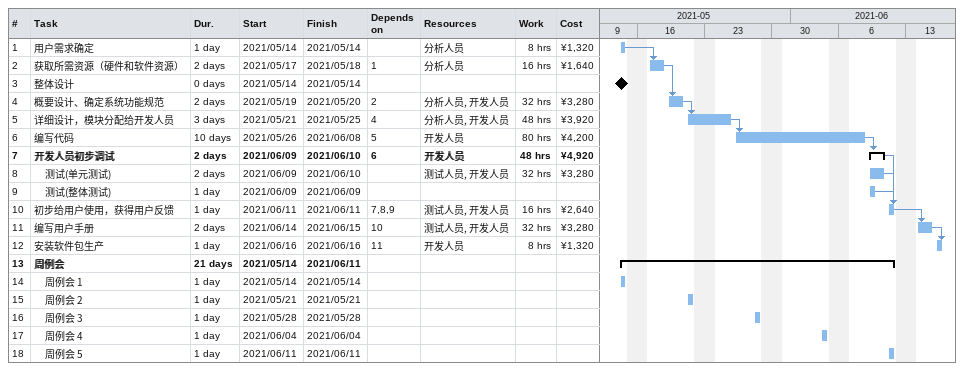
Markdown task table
| ID | Level | Task | Duration | Start | Finish | Predecessors | Resources | Work (h) | Cost (¥) |
|---|---|---|---|---|---|---|---|---|---|
| 1 | 1 | 用户需求确定 | 1d | 2021-05-14 | 2021-05-14 |  | 分析人员 | 8 | 1320 |
| 2 | 1 | 获取所需资源（硬件和软件资源） | 2d | 2021-05-17 | 2021-05-18 | 1 | 分析人员 | 16 | 1640 |
| 3 | 1 | 整体设计 | 0d | 2021-05-14 | 2021-05-14 |  |  |  |  |
| 4 | 1 | 概要设计、确定系统功能规范 | 2d | 2021-05-19 | 2021-05-20 | 2 | 分析人员, 开发人员 | 32 | 3280 |
| 5 | 1 | 详细设计，模块分配给开发人员 | 3d | 2021-05-21 | 2021-05-25 | 4 | 分析人员, 开发人员 | 48 | 3920 |
| 6 | 1 | 编写代码 | 10d | 2021-05-26 | 2021-06-08 | 5 | 开发人员 | 80 | 4200 |
| 7 | 1 | **开发人员初步调试** | 2d | 2021-06-09 | 2021-06-10 | 6 | 开发人员 | 48 | 4920 |
| 8 | 2 | 测试(单元测试) | 2d | 2021-06-09 | 2021-06-10 |  | 测试人员, 开发人员 | 32 | 3280 |
| 9 | 2 | 测试(整体测试) | 1d | 2021-06-09 | 2021-06-09 |  |  |  |  |
| 10 | 1 | 初步给用户使用，获得用户反馈 | 1d | 2021-06-11 | 2021-06-11 | 7, 8, 9 | 测试人员, 开发人员 | 16 | 2640 |
| 11 | 1 | 编写用户手册 | 2d | 2021-06-14 | 2021-06-15 | 10 | 测试人员, 开发人员 | 32 | 3280 |
| 12 | 1 | 安装软件包生产 | 1d | 2021-06-16 | 2021-06-16 | 11 | 开发人员 | 8 | 1320 |
| 13 | 1 | **周例会** | 21d | 2021-05-14 | 2021-06-11 |  |  |  |  |
| 14 | 2 | 周例会 1 | 1d | 2021-05-14 | 2021-05-14 |  |  |  |  |
| 15 | 2 | 周例会 2 | 1d | 2021-05-21 | 2021-05-21 |  |  |  |  |
| 16 | 2 | 周例会 3 | 1d | 2021-05-28 | 2021-05-28 |  |  |  |  |
| 17 | 2 | 周例会 4 | 1d | 2021-06-04 | 2021-06-04 |  |  |  |  |
| 18 | 2 | 周例会 5 | 1d | 2021-06-11 | 2021-06-11 |  |  |  |  |
